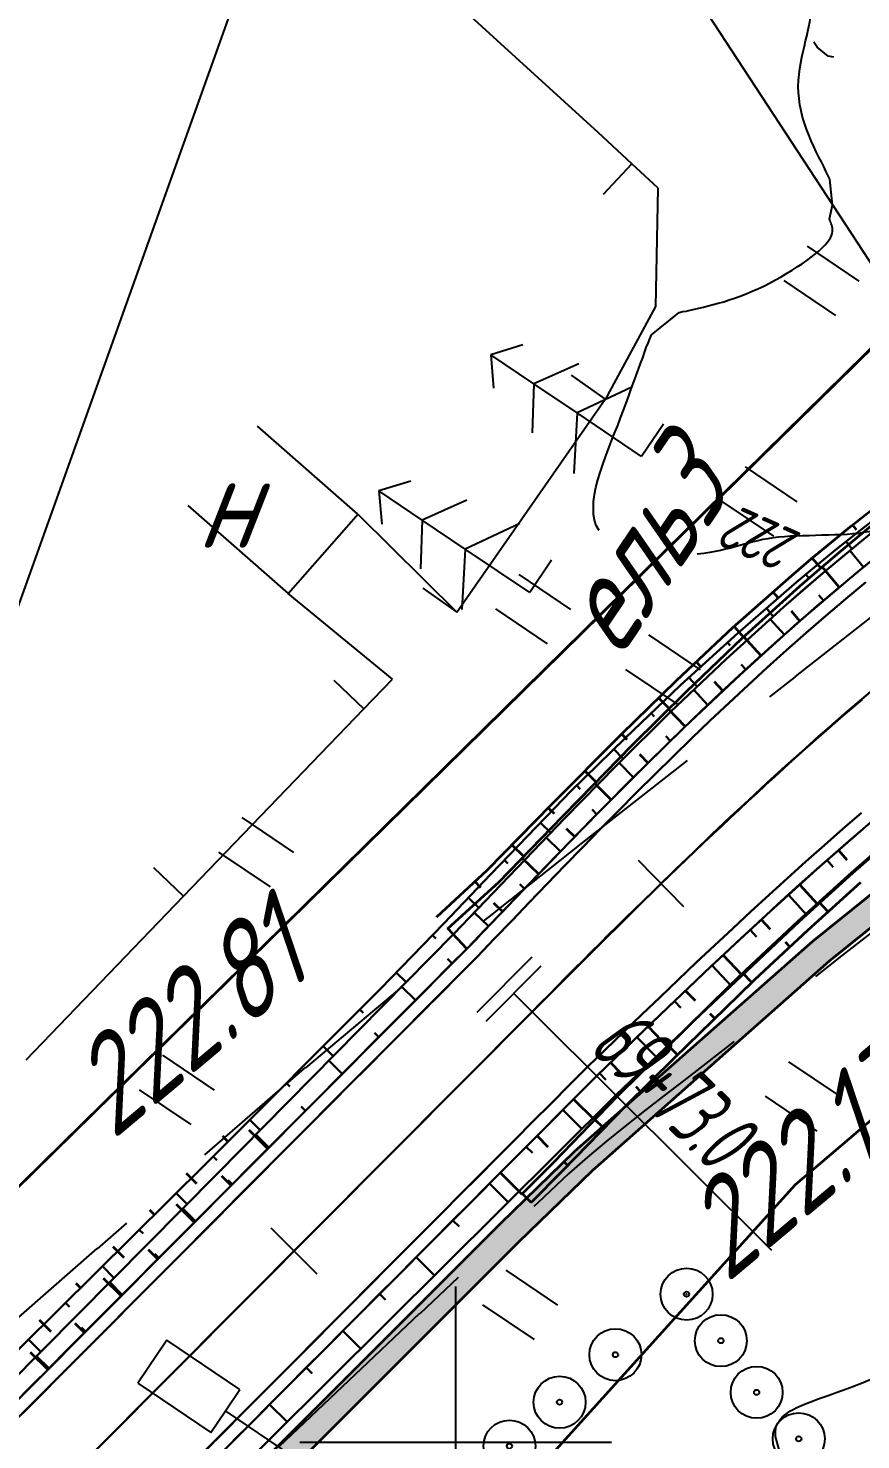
# Model space of a CAD drawing. Header units: millimetres. Extents: x -698 to 8131, y -704 to 4503.
# Drawn here: x 5089.5 to 5121.5, y 3660.9 to 3715.3 of the extents above; entities that cross this region are included whole.
import ezdxf
from ezdxf import colors
from ezdxf.entities.mleader import LeaderData, LeaderLine
from ezdxf.math import Vec2, Vec3

# ---------------------------------------------------------------- set-up
doc = ezdxf.new("R2010")
doc.units = ezdxf.units.MM
doc.linetypes.add('CONTI', pattern=[0])
for name, color, linetype, lineweight in [('10', 1, 'Continuous', 35), ('КОПИЯ_ОСЬ_13_ОТКОСЫ', 7, 'Continuous', 30), ('КОПИЯ_ОСЬ_ГРАНИЦЫ_ПОЛОС', 7, 'Continuous', 30), ('ОСЬ_ВЕРХ_ПОКРЫТИЯ_ГРАНИЦЫ_ПОЛОС', 7, 'Continuous', 30), ('ОСЬ_ВЕРХ_ПОКРЫТИЯ_ОСЬ', 1, 'Continuous', 30), ('Ось_примыкания', 1, 'Continuous', 35), ('Тротуар', 40, 'Continuous', 35)]:
    doc.layers.add(name, color=color, linetype=linetype, lineweight=lineweight)
for name, color, linetype in [('GOR_BDEFAULT', 212, 'CONTI'), ('NAD_MDEFAULT', 7, 'CONTI'), ('PI_OTDEFAULT', 172, 'CONTI'), ('PI_TTDEFAULT', 5, 'CONTI'), ('SETKR', 2, 'CONTI'), ('SIT_LDEFAULT', 7, 'CONTI'), ('USLZNDEFAULT', 7, 'CONTI'), ('Выноски', 250, 'Continuous'), ('ОСЬ_ВЕРХ_ПОКРЫТИЯ_КИЛОМЕТЫ', 1, 'Continuous'), ('ОСЬ_ВЕРХ_ПОКРЫТИЯ_ОТКОСЫ', 7, 'Continuous'), ('ОСЬ_ВЕРХ_ПОКРЫТИЯ_ПИКЕТЫ', 1, 'Continuous'), ('ОСЬ_ВЕРХ_ПОКРЫТИЯ_РАЗБИВКА_КРИВ', 1, 'Continuous'), ('разметка', 7, 'Continuous')]:
    doc.layers.add(name, color=color, linetype=linetype)
doc.styles.add('eskd', font='isocpeui.ttf', dxfattribs={"width": 1.2})
doc.styles.add('SHRFT', font='isocpeui.ttf', dxfattribs={"width": 3.5})
doc.styles.get("Standard").update_dxf_attribs({"font": 'isocpeui.ttf'})
doc.styles.add('ГОСТ', font='isocpeui.ttf', dxfattribs={"height": 4})

# ---------------------------------------------------------------- blocks, each defined once
blk = doc.blocks.new('BL_333')
at = {"color": 0}
for p, q in [((0, -6), (0, 6)), ((-6, 0), (6, 0))]:
    blk.add_line(p, q, dxfattribs=at)
blk = doc.blocks.new('BL_12')
at = {"color": 0}
for p, q in [((1, 7), (-1, 7)), ((-1, 7), (-1, 3.6)), ((1, 3.6), (1, 7)), ((-1, 3.6), (0, 3.6)), ((0, 0), (0, 3.6)), ((0, 3.6), (1, 3.6)), ((0.8, 0), (0, 0))]:
    blk.add_line(p, q, dxfattribs=at)
blk = doc.blocks.new('BL_26')
at = {"color": 0}
for radius in [1, 0.1]:
    blk.add_circle((0, 0), radius, dxfattribs=at)
blk = doc.blocks.new('BL_2011')
at = {"color": 0}
for p, q in [((0, 0), (0, 2.4)), ((1.6, 0), (1.6, 2.4))]:
    blk.add_line(p, q, dxfattribs=at)
blk = doc.blocks.new('BL_105')
at = {"color": 0}
for p, q in [((0, 7), (-1, 6.2)), ((0, 5), (0, 7)), ((1, 6.2), (0, 7)), ((0, 5), (-1.6, 4)), ((0, 3), (0, 5)), ((1.6, 4), (0, 5)), ((0, 3), (-2, 1.8)), ((0, 0), (0, 3)), ((2, 1.8), (0, 3)), ((1.5, 0), (0, 0))]:
    blk.add_line(p, q, dxfattribs=at)
blk = doc.blocks.new('*U49')
at = {"layer": 'КОПИЯ_ОСЬ_13_ОТКОСЫ'}
for points in [[(712.462, 1048.572), (726.675, 1062.643), (733.387, 1069.367), (735.823, 1071.881), (737.641, 1073.788), (740.1, 1076.34), (740.723, 1076.977), (742.81, 1079.028), (744.947, 1081.061), (747.144, 1083.065), (749.41, 1085.029), (750.184, 1085.673), (750.965, 1086.309), (751.752, 1086.938), (752.353, 1087.406)], [(698.926, 1033.827), (727.087, 1062.233), (736.219, 1071.486), (738.035, 1073.394), (740.487, 1075.946), (742.473, 1077.967), (744.559, 1080.03), (746.701, 1082.068), (748.908, 1084.069), (749.663, 1084.726), (750.423, 1085.377), (751.19, 1086.021), (751.776, 1086.5), (752.365, 1086.975)], [(751.314, 1086.59), (751.539, 1086.308)], [(749.764, 1085.325), (749.852, 1085.22)], [(748.248, 1084.022), (748.515, 1083.713)], [(746.745, 1082.702), (746.851, 1082.586)], [(745.268, 1081.354), (745.585, 1081.006)], [(743.813, 1079.982), (743.932, 1079.856)], [(742.371, 1078.596), (742.734, 1078.226)], [(740.944, 1077.194), (741.073, 1077.063)], [(739.546, 1075.764), (739.944, 1075.381)], [(738.158, 1074.324), (738.292, 1074.195)], [(736.775, 1072.88), (737.179, 1072.494)], [(735.391, 1071.436), (735.519, 1071.311)], [(733.999, 1069.999), (734.384, 1069.626)], [(732.596, 1068.574), (732.724, 1068.446)], [(731.183, 1067.159), (731.569, 1066.774)], [(729.77, 1065.743), (729.904, 1065.61)], [(728.357, 1064.328), (728.759, 1063.927)], [(726.944, 1062.912), (727.085, 1062.772)], [(725.525, 1061.504), (725.944, 1061.08)], [(724.103, 1060.097), (724.252, 1059.947)], [(722.682, 1058.69), (723.128, 1058.239)], [(721.261, 1057.282), (721.418, 1057.124)], [(719.839, 1055.875), (720.311, 1055.399)]]:
    blk.add_lwpolyline(points, dxfattribs=at)

msp = doc.modelspace()

# ---------------------------------------------------------------- hatches: boundary and pattern name
at = {"layer": 'Тротуар', "lineweight": 30, "ltscale": 7}
msp.add_hatch(color=256, dxfattribs=at).paths.add_polyline_path([(5466.603, 3369.435), (5464.199, 3371.972), (5457.004, 3375.472), (5449.971, 3379.116), (5446.483, 3381.111), (5443.161, 3383.224), (5436.715, 3388.142), (5431.069, 3393.814), (5426.047, 3400.024), (5421.509, 3406.475), (5419.224, 3409.907), (5412.944, 3420.132), (5406.733, 3430.399), (5401.563, 3438.959), (5392.412, 3454.459), (5384.128, 3468.142), (5376.812, 3480.084), (5372.692, 3483.698), (5367.045, 3489.864), (5364.428, 3494.124), (5362.55, 3498.787), (5362.162, 3499.75), (5361.296, 3501.956), (5360.243, 3505.535), (5359.9, 3506.511), (5359.557, 3507.488), (5353.516, 3517.408), (5346.095, 3529.283), (5337.358, 3542.681), (5330.6, 3552.598), (5323.514, 3562.282), (5314.689, 3573.385), (5305.757, 3583.754), (5294.788, 3595.515), (5284.15, 3605.971), (5274.517, 3614.798), (5262.518, 3625.475), (5250.256, 3635.753), (5228.636, 3653.545), (5213.48, 3666.213), (5198.554, 3679.53), (5195.155, 3682.072), (5188.614, 3686.677), (5181.729, 3690.741), (5174.553, 3693.981), (5166.765, 3696.048), (5158.672, 3697.097), (5150.771, 3696.701), (5142.932, 3694.886), (5135.763, 3691.799), (5128.894, 3687.534), (5119.677, 3680.123), (5110.519, 3672.03), (5107.649, 3669.246), (5096.334, 3657.934), (5094.629, 3656.228), (5093.906, 3655.537), (5087.832, 3649.465), (5076.605, 3638.065), (5063.964, 3625.252), (5056.914, 3618.158), (5049.806, 3611.124), (5042.672, 3604.117), (5034.104, 3595.716), (5025.464, 3587.246), (5012.287, 3575.126), (5004.83, 3568.464), (5000.376, 3564.545), (4992.568, 3558.187), (4986.365, 3553.136), (4976.969, 3545.672), (4967.373, 3538.466), (4960.946, 3533.701), (4956.142, 3530.257), (4951.275, 3526.828), (4944.558, 3522.239), (4941.878, 3520.46), (4934.85, 3515.752), (4934.02, 3515.196), (4921.2, 3506.598), (4903.6, 3496.548), (4897.663, 3493.449), (4891.601, 3490.598), (4873.244, 3481.853), (4861.137, 3475.777), (4851.022, 3470.054), (4850.316, 3469.617), (4844.045, 3464.752), (4838.09, 3459.351), (4832.466, 3453.61), (4827.236, 3447.37), (4822.539, 3440.513), (4818.897, 3433.927), (4815.516, 3426.46), (4812.441, 3418.669), (4810.035, 3411.157), (4807.175, 3399.956), (4804.768, 3388.201), (4802.678, 3365.271), (4803.818, 3364.88), (4805.75, 3388.011), (4808.15, 3399.731), (4811.12, 3411.298), (4813.568, 3418.846), (4816.506, 3426.225), (4819.778, 3433.453), (4823.587, 3440.306), (4828.121, 3446.878), (4833.208, 3452.938), (4838.771, 3458.618), (4844.644, 3463.95), (4850.888, 3468.795), (4851.611, 3469.243), (4861.609, 3474.895), (4873.593, 3481.023), (4892.028, 3489.675), (4898.14, 3492.525), (4904.066, 3495.663), (4921.662, 3505.714), (4942.435, 3519.629), (4945.115, 3521.408), (4951.736, 3525.929), (4956.645, 3529.404), (4961.502, 3532.939), (4967.97, 3537.663), (4977.55, 3544.92), (4986.99, 3552.356), (4993.2, 3557.412), (5001.022, 3563.781), (5005.493, 3567.716), (5012.958, 3574.386), (5026.153, 3586.52), (5034.804, 3595.002), (5043.373, 3603.403), (5050.509, 3610.412), (5057.621, 3617.45), (5064.674, 3624.548), (5077.317, 3637.363), (5088.541, 3648.76), (5097.04, 3657.226), (5108.35, 3668.534), (5111.199, 3671.296), (5120.322, 3679.358), (5129.473, 3686.717), (5136.227, 3690.91), (5143.245, 3693.932), (5150.91, 3695.707), (5158.632, 3696.093), (5166.571, 3695.065), (5174.217, 3693.035), (5181.268, 3689.852), (5188.077, 3685.832), (5194.568, 3681.262), (5197.92, 3678.755), (5212.826, 3665.456), (5227.997, 3652.776), (5249.617, 3634.984), (5261.864, 3624.719), (5273.849, 3614.053), (5283.425, 3605.248), (5294.038, 3594.853), (5304.928, 3583.185), (5313.919, 3572.747), (5322.719, 3561.675), (5329.783, 3552.021), (5336.525, 3542.127), (5345.254, 3528.742), (5352.666, 3516.881), (5358.55, 3507.337), (5360.408, 3501.541), (5363.532, 3493.673), (5366.243, 3489.259), (5371.993, 3482.98), (5375.959, 3479.544), (5383.271, 3467.625), (5391.554, 3453.946), (5400.706, 3438.447), (5405.884, 3429.885), (5412.109, 3419.623), (5418.381, 3409.369), (5420.615, 3406.013), (5425.242, 3399.43), (5430.324, 3393.146), (5436.048, 3387.394), (5442.486, 3382.471), (5445.966, 3380.254), (5449.492, 3378.238), (5456.555, 3374.578), (5463.598, 3371.152), (5466.015, 3368.602), (5468.306, 3367.584), (5468.712, 3368.498)])

# ---------------------------------------------------------------- linework, layer by layer
at = {"layer": '10'}
for p, q in [((5130.953, 3711.814), (5048.293, 3630.554)), ((5119.013, 3670.754), (5134.573, 3684.034)), ((5119.013, 3670.754), (5134.573, 3684.034)), ((5108.093, 3658.674), (5119.013, 3670.754)), ((5108.093, 3658.674), (5119.013, 3670.754))]:
    msp.add_line(p, q, dxfattribs=at)
msp.add_lwpolyline([(5288.323, 3621.204), (5196.433, 3695.614), (5169.553, 3711.754), (5130.953, 3711.814), (5048.293, 3630.554), (5037.593, 3620.134), (5021.953, 3603.214), (5015.973, 3598.224), (5015.013, 3599.374), (5008.903, 3593.884), (4991.233, 3578.294), (4976.993, 3565.554), (4946.753, 3541.804), (4930.383, 3533.214), (4921.493, 3527.264), (4897.853, 3511.404), (4863.383, 3496.414), (4836.513, 3479.254), (4820.223, 3465.304), (4808.053, 3449.294), (4801.113, 3435.244), (4794.223, 3410.594), (4789.103, 3384.464), (4785.093, 3347.224)], dxfattribs=at)
at = {"layer": 'GOR_BDEFAULT', "color": 212, "elevation": 222, "flags": 128}
for points in [[(5111.449, 3695.93), (5111.339, 3696.12), (5111.279, 3696.33), (5111.239, 3696.55), (5111.229, 3696.8), (5111.239, 3697.05), (5111.279, 3697.32), (5111.329, 3697.59), (5111.399, 3697.88), (5111.489, 3698.17), (5111.589, 3698.47), (5111.699, 3698.77), (5111.809, 3699.07), (5111.929, 3699.38), (5112.049, 3699.68), (5112.169, 3699.98), (5112.279, 3700.27), (5112.389, 3700.56), (5112.499, 3700.84), (5112.599, 3701.12), (5112.689, 3701.39), (5112.789, 3701.65), (5112.879, 3701.9), (5112.969, 3702.14), (5113.049, 3702.36), (5113.129, 3702.58), (5113.199, 3702.78), (5113.269, 3702.98), (5113.339, 3703.15), (5113.409, 3703.31), (5113.469, 3703.46), (5114.539, 3704.33), (5114.669, 3704.36), (5114.809, 3704.38), (5114.959, 3704.42), (5115.119, 3704.45), (5115.289, 3704.49), (5115.469, 3704.53), (5115.649, 3704.58), (5115.839, 3704.63), (5116.039, 3704.68), (5116.249, 3704.74), (5116.459, 3704.81), (5116.669, 3704.88), (5116.889, 3704.96), (5117.109, 3705.04), (5117.339, 3705.14), (5117.559, 3705.24), (5117.789, 3705.34), (5118.009, 3705.46), (5118.239, 3705.58), (5118.459, 3705.7), (5118.669, 3705.82), (5118.879, 3705.95), (5119.079, 3706.08), (5119.269, 3706.2), (5119.449, 3706.33), (5119.619, 3706.46), (5119.779, 3706.58), (5119.919, 3706.7), (5120.039, 3706.81), (5120.149, 3706.92), (5120.229, 3707.02), (5120.299, 3707.11), (5120.359, 3707.2), (5120.399, 3707.29), (5120.419, 3707.36), (5120.439, 3707.44), (5120.439, 3707.51), (5120.439, 3707.57), (5120.429, 3707.63), (5120.409, 3707.69), (5120.389, 3707.74), (5120.369, 3707.79), (5120.349, 3707.84), (5120.329, 3707.89), (5120.319, 3707.93), (5120.439, 3708.46), (5120.329, 3709.46), (5120.259, 3709.61), (5120.179, 3709.77), (5120.099, 3709.94), (5120.009, 3710.12), (5119.909, 3710.31), (5119.809, 3710.51), (5119.719, 3710.72), (5119.619, 3710.94), (5119.529, 3711.16), (5119.439, 3711.38), (5119.359, 3711.62), (5119.289, 3711.85), (5119.229, 3712.09), (5119.179, 3712.32), (5119.149, 3712.56), (5119.129, 3712.8), (5119.119, 3713.03), (5119.129, 3713.26), (5119.149, 3713.49), (5119.179, 3713.72), (5119.219, 3713.94), (5119.259, 3714.16), (5119.309, 3714.37), (5119.359, 3714.58), (5119.399, 3714.78), (5119.449, 3714.97), (5119.489, 3715.16), (5119.529, 3715.34), (5119.559, 3715.51), (5119.589, 3715.67), (5119.599, 3715.82), (5119.599, 3715.96), (5119.599, 3716.09), (5119.589, 3716.22), (5119.569, 3716.33), (5119.539, 3716.44), (5119.519, 3716.54), (5119.479, 3716.63), (5119.449, 3716.71), (5119.409, 3716.79), (5119.369, 3716.86), (5119.329, 3716.92), (5119.299, 3716.98), (5119.259, 3717.03), (5119.229, 3717.07)], [(5127.739, 3699.43), (5127.319, 3699.16), (5127.249, 3699.12), (5127.169, 3699.07), (5127.099, 3699.02), (5127.009, 3698.97), (5126.919, 3698.91), (5126.829, 3698.86), (5126.739, 3698.8), (5126.649, 3698.74), (5126.549, 3698.68), (5126.449, 3698.61), (5126.359, 3698.55), (5126.259, 3698.49), (5126.169, 3698.43), (5126.079, 3698.38), (5125.999, 3698.32), (5124.959, 3697.64), (5124.889, 3697.59), (5124.809, 3697.54), (5124.739, 3697.48), (5124.659, 3697.43), (5124.579, 3697.37), (5124.499, 3697.31), (5124.419, 3697.25), (5124.329, 3697.19), (5124.239, 3697.13), (5124.149, 3697.07), (5124.059, 3697), (5123.969, 3696.94), (5123.879, 3696.87), (5123.779, 3696.8), (5123.679, 3696.73), (5123.589, 3696.66), (5123.479, 3696.59), (5123.379, 3696.52), (5123.269, 3696.45), (5123.159, 3696.38), (5123.039, 3696.31), (5122.919, 3696.25), (5122.789, 3696.18), (5122.649, 3696.12), (5122.509, 3696.07), (5122.359, 3696.01), (5122.189, 3695.96), (5122.019, 3695.92), (5121.839, 3695.88), (5121.639, 3695.85), (5121.439, 3695.82), (5121.219, 3695.8), (5120.999, 3695.78), (5120.759, 3695.77), (5120.519, 3695.76), (5120.279, 3695.75), (5120.029, 3695.75), (5119.789, 3695.74), (5119.539, 3695.73), (5119.289, 3695.73), (5119.049, 3695.72), (5118.819, 3695.71), (5118.589, 3695.69), (5118.359, 3695.67), (5118.149, 3695.65), (5117.949, 3695.61), (5117.759, 3695.58), (5117.569, 3695.54), (5117.389, 3695.49), (5117.219, 3695.45), (5117.039, 3695.4), (5116.869, 3695.35), (5116.689, 3695.3), (5116.509, 3695.25), (5116.319, 3695.21), (5116.129, 3695.16), (5115.919, 3695.12), (5115.709, 3695.08), (5115.479, 3695.05), (5115.229, 3695.02)], [(5113.959, 3644.02), (5114.069, 3644.19), (5114.199, 3644.37), (5114.349, 3644.58), (5114.499, 3644.81), (5114.659, 3645.06), (5114.839, 3645.32), (5115.019, 3645.6), (5115.209, 3645.9), (5115.409, 3646.21), (5115.609, 3646.54), (5115.809, 3646.88), (5116.019, 3647.24), (5116.239, 3647.61), (5116.449, 3647.99), (5116.659, 3648.39), (5116.879, 3648.8), (5117.089, 3649.21), (5117.299, 3649.64), (5117.499, 3650.07), (5117.699, 3650.51), (5117.889, 3650.95), (5118.079, 3651.4), (5118.249, 3651.85), (5118.409, 3652.3), (5118.559, 3652.74), (5118.699, 3653.19), (5118.819, 3653.63), (5118.919, 3654.06), (5119.009, 3654.49), (5119.079, 3654.91), (5119.129, 3655.33), (5119.159, 3655.73), (5119.169, 3656.12), (5119.169, 3656.5), (5119.149, 3656.86), (5119.119, 3657.22), (5119.089, 3657.56), (5119.039, 3657.88), (5118.989, 3658.19), (5118.929, 3658.48), (5118.869, 3658.76), (5118.809, 3659.01), (5118.749, 3659.25), (5118.689, 3659.47), (5118.629, 3659.67), (5118.249, 3661.05), (5118.239, 3661.11), (5118.239, 3661.17), (5118.239, 3661.23), (5118.249, 3661.3), (5118.259, 3661.36), (5118.269, 3661.43), (5118.299, 3661.5), (5118.329, 3661.57), (5118.379, 3661.64), (5118.439, 3661.72), (5118.499, 3661.79), (5118.589, 3661.87), (5118.679, 3661.94), (5118.799, 3662.02), (5118.929, 3662.09), (5119.069, 3662.17), (5119.239, 3662.24), (5119.419, 3662.32), (5119.609, 3662.39), (5119.819, 3662.47), (5120.039, 3662.55), (5120.269, 3662.63), (5120.509, 3662.72), (5120.759, 3662.81), (5121.019, 3662.9), (5121.279, 3663), (5121.549, 3663.11), (5121.819, 3663.22), (5122.099, 3663.34), (5122.369, 3663.46), (5122.649, 3663.6), (5122.919, 3663.74), (5123.189, 3663.89), (5123.459, 3664.04), (5123.719, 3664.2), (5123.969, 3664.37), (5124.209, 3664.53), (5124.439, 3664.71), (5124.659, 3664.88), (5124.859, 3665.06), (5125.039, 3665.25), (5125.209, 3665.43), (5125.359, 3665.61), (5125.479, 3665.8), (5125.579, 3665.99), (5125.659, 3666.17), (5125.709, 3666.36), (5125.739, 3666.55), (5125.739, 3666.74), (5125.719, 3666.94), (5125.669, 3667.15), (5125.609, 3667.37), (5125.519, 3667.6), (5125.399, 3667.85), (5125.269, 3668.11), (5125.109, 3668.38), (5124.929, 3668.68), (5124.729, 3668.99), (5124.509, 3669.33), (5124.269, 3669.7)]]:
    msp.add_lwpolyline(points, dxfattribs=at)
at = {"layer": 'PI_TTDEFAULT', "color": 5}
msp.add_point((5114.819, 3666.53, 222.125), dxfattribs=at)
at = {"layer": 'SIT_LDEFAULT', "color": 7}
for p, q in [((5111.409, 3711.25), (5105.329, 3716.8)), ((5119.849, 3714.54), (5119.719, 3714.73)), ((5120.269, 3714.19), (5119.849, 3714.54)), ((5120.489, 3714.16), (5120.269, 3714.19)), ((5112.709, 3710.05), (5111.409, 3711.25)), ((5111.619, 3708.88), (5112.709, 3710.05)), ((5113.719, 3709.11), (5112.709, 3710.05)), ((5113.639, 3704.55), (5113.719, 3709.11)), ((5111.779, 3701.12), (5113.639, 3704.55)), ((5110.379, 3701.91), (5111.689, 3700.99)), ((5105.969, 3692.79), (5111.689, 3700.99)), ((5111.689, 3700.99), (5111.779, 3701.12)), ((5102.159, 3696.56), (5098.299, 3699.95)), ((5095.619, 3696.9), (5099.479, 3693.51)), ((5102.099, 3696.49), (5102.159, 3696.56)), ((5102.159, 3696.56), (5105.969, 3692.79)), ((5099.479, 3693.51), (5102.099, 3696.49)), ((5103.499, 3690.21), (5099.479, 3693.51)), ((5104.659, 3693.71), (5105.969, 3692.79)), ((5119.009, 3690.31), (5122.389, 3692.95)), ((5101.239, 3690.17), (5102.389, 3689.06)), ((5102.389, 3689.06), (5103.499, 3690.21)), ((5118.029, 3689.53), (5119.019, 3690.3)), ((5095.449, 3681.85), (5102.389, 3689.06)), ((5111.139, 3684.16), (5114.859, 3687.08)), ((5107.219, 3681.06), (5111.139, 3684.16)), ((5094.299, 3682.96), (5095.449, 3681.85)), ((5089.389, 3675.55), (5095.449, 3681.85)), ((5123.449, 3681.62), (5120.789, 3679.56)), ((5106.999, 3680.89), (5107.219, 3681.06)), ((5120.789, 3679.56), (5119.779, 3678.76)), ((5100.159, 3675.25), (5103.699, 3678.22)), ((5103.699, 3678.22), (5103.889, 3678.38)), ((5116.609, 3676.23), (5115.449, 3675.32)), ((5116.649, 3676.26), (5116.609, 3676.23)), ((5096.269, 3671.9), (5100.149, 3675.26)), ((5115.449, 3675.32), (5114.699, 3674.75)), ((5114.699, 3674.75), (5113.949, 3674.17)), ((5113.949, 3674.17), (5113.199, 3673.59)), ((5113.199, 3673.59), (5112.449, 3673)), ((5112.449, 3673), (5111.719, 3672.41)), ((5111.719, 3672.41), (5110.999, 3671.8)), ((5110.999, 3671.8), (5110.289, 3671.17)), ((5110.289, 3671.17), (5109.089, 3670.05)), ((5109.089, 3670.05), (5108.939, 3669.91)), ((5092.139, 3668.28), (5093.269, 3669.27)), ((5088.259, 3664.91), (5092.129, 3668.29)), ((5106.029, 3667.17), (5104.549, 3665.77)), ((5104.539, 3665.78), (5101.799, 3663.19)), ((5101.799, 3663.19), (5099.129, 3660.66))]:
    msp.add_line(p, q, dxfattribs=at)
at = {"layer": 'КОПИЯ_ОСЬ_13_ОТКОСЫ'}
for points in [[(5068.57, 3642.741), (5096.731, 3671.147), (5105.863, 3680.4), (5107.679, 3682.309), (5110.131, 3684.86), (5112.117, 3686.882), (5114.203, 3688.945), (5116.345, 3690.982), (5118.552, 3692.983), (5119.307, 3693.641), (5120.068, 3694.291), (5120.834, 3694.935), (5121.42, 3695.415), (5122.009, 3695.889)], [(5121.629, 3694.515), (5121.105, 3695.158)], [(5058.414, 3631.685), (5106.397, 3679.869), (5108.218, 3681.769), (5110.675, 3684.307), (5112.661, 3686.314), (5114.745, 3688.361), (5116.881, 3690.379), (5119.079, 3692.358), (5119.83, 3693.007), (5120.586, 3693.65), (5121.348, 3694.285), (5121.929, 3694.758)], [(5120.093, 3693.233), (5119.917, 3693.439)], [(5118.589, 3691.916), (5118.043, 3692.521)], [(5117.102, 3690.578), (5116.923, 3690.776)], [(5115.643, 3689.209), (5115.093, 3689.792)], [(5114.2, 3687.825), (5114.016, 3688.012)], [(5112.773, 3686.424), (5112.222, 3686.985)], [(5111.364, 3685.004), (5111.182, 3685.185)], [(5063.374, 3626.746), (5111.357, 3674.929), (5113.243, 3676.746), (5115.754, 3679.14), (5117.755, 3681.007), (5119.826, 3682.884), (5121.919, 3684.708)], [(5074.504, 3636.831), (5112.1, 3674.19), (5113.992, 3675.997), (5116.506, 3678.374), (5117.135, 3678.961), (5119.171, 3680.872), (5121.219, 3682.735), (5123.29, 3684.539)], [(5109.966, 3683.574), (5109.411, 3684.111)], [(5120.23, 3683.236), (5120.46, 3682.972)], [(5108.575, 3682.137), (5108.393, 3682.313)], [(5118.741, 3681.901), (5119.446, 3681.123)], [(5107.189, 3680.695), (5106.642, 3681.219)], [(5117.266, 3680.551), (5117.51, 3680.289)], [(5105.794, 3679.263), (5105.619, 3679.437)], [(5115.803, 3679.186), (5116.536, 3678.402)], [(5104.382, 3677.845), (5103.858, 3678.368)], [(5114.356, 3677.807), (5114.598, 3677.552)], [(5102.971, 3676.428), (5102.8, 3676.598)], [(5112.91, 3676.425), (5113.643, 3675.664)], [(5101.56, 3675.011), (5101.048, 3675.521)], [(5111.469, 3675.037), (5111.71, 3674.788)], [(5100.149, 3673.594), (5099.982, 3673.76)], [(5110.056, 3673.622), (5110.792, 3672.89)], [(5098.737, 3672.177), (5098.238, 3672.674)], [(5108.645, 3672.205), (5108.885, 3671.966)], [(5097.326, 3670.76), (5097.163, 3670.922)], [(5107.233, 3670.788), (5107.954, 3670.07)], [(5095.915, 3669.342), (5095.425, 3669.83)], [(5105.822, 3669.371), (5106.057, 3669.137)], [(5094.504, 3667.925), (5094.342, 3668.086)], [(5104.411, 3667.954), (5105.117, 3667.251)], [(5093.092, 3666.508), (5092.609, 3666.989)], [(5102.999, 3666.537), (5103.23, 3666.307)], [(5091.681, 3665.091), (5091.522, 3665.249)], [(5101.588, 3665.119), (5102.279, 3664.431)], [(5090.27, 3663.674), (5089.793, 3664.149)], [(5100.177, 3663.702), (5100.402, 3663.478)], [(5098.766, 3662.285), (5099.442, 3661.612)]]:
    msp.add_lwpolyline(points, dxfattribs=at)
at = {"layer": 'КОПИЯ_ОСЬ_ГРАНИЦЫ_ПОЛОС'}
for points in [[(5088.91, 3662.308), (5089.609, 3663.011), (5090.309, 3663.713), (5091.008, 3664.415), (5091.708, 3665.118), (5092.407, 3665.82), (5093.107, 3666.523), (5093.806, 3667.225), (5094.506, 3667.927), (5095.205, 3668.63), (5095.905, 3669.332), (5096.604, 3670.035), (5097.304, 3670.737), (5098.003, 3671.44), (5098.703, 3672.142), (5099.402, 3672.844), (5100.102, 3673.547), (5100.801, 3674.249), (5101.501, 3674.952), (5102.2, 3675.654), (5102.9, 3676.356), (5103.599, 3677.059), (5104.299, 3677.761), (5104.998, 3678.464), (5105.697, 3679.166), (5106.393, 3679.865), (5107.063, 3680.565), (5107.738, 3681.269), (5108.415, 3681.974), (5109.094, 3682.679), (5109.776, 3683.384), (5110.462, 3684.089), (5111.151, 3684.792), (5111.845, 3685.495), (5112.543, 3686.196), (5113.245, 3686.895), (5113.954, 3687.592), (5114.667, 3688.286), (5115.387, 3688.977), (5116.114, 3689.664), (5116.847, 3690.347), (5117.587, 3691.026), (5118.335, 3691.699), (5119.09, 3692.368), (5119.854, 3693.03), (5120.627, 3693.686), (5121.408, 3694.335), (5122.198, 3694.976)], [(5089.264, 3661.955), (5089.963, 3662.658), (5090.663, 3663.36), (5091.362, 3664.063), (5092.062, 3664.765), (5092.761, 3665.467), (5093.461, 3666.17), (5094.16, 3666.872), (5094.86, 3667.575), (5095.559, 3668.277), (5096.259, 3668.979), (5096.958, 3669.682), (5097.658, 3670.384), (5098.357, 3671.087), (5099.057, 3671.789), (5099.756, 3672.492), (5100.456, 3673.194), (5101.155, 3673.896), (5101.855, 3674.599), (5102.554, 3675.301), (5103.254, 3676.004), (5103.953, 3676.706), (5104.653, 3677.408), (5105.352, 3678.111), (5106.052, 3678.813), (5106.751, 3679.516), (5107.424, 3680.219), (5108.099, 3680.923), (5108.775, 3681.627), (5109.454, 3682.332), (5110.135, 3683.036), (5110.82, 3683.739), (5111.508, 3684.442), (5112.2, 3685.143), (5112.896, 3685.843), (5113.597, 3686.54), (5114.303, 3687.235), (5115.015, 3687.926), (5115.732, 3688.615), (5116.456, 3689.3), (5117.186, 3689.98), (5117.923, 3690.656), (5118.668, 3691.326), (5119.42, 3691.992), (5120.18, 3692.651), (5120.948, 3693.303), (5121.725, 3693.948)], [(5089.398, 3662.8), (5090.103, 3663.508), (5090.808, 3664.216), (5091.513, 3664.924), (5092.218, 3665.632), (5092.923, 3666.34), (5093.628, 3667.048), (5094.333, 3667.756), (5095.038, 3668.464), (5095.743, 3669.172), (5096.449, 3669.88), (5097.154, 3670.588), (5097.859, 3671.296), (5098.564, 3672.004), (5099.269, 3672.712), (5099.974, 3673.42), (5100.679, 3674.128), (5101.384, 3674.836), (5102.089, 3675.544), (5102.794, 3676.252), (5103.499, 3676.96), (5104.205, 3677.668), (5104.91, 3678.376), (5105.615, 3679.084), (5106.32, 3679.792), (5106.764, 3680.238)], [(5089.047, 3661.739), (5089.752, 3662.447), (5090.457, 3663.155), (5091.162, 3663.863), (5091.867, 3664.571), (5092.572, 3665.279), (5093.277, 3665.987), (5093.982, 3666.695), (5094.687, 3667.403), (5095.393, 3668.111), (5096.098, 3668.819), (5096.803, 3669.527), (5097.508, 3670.235), (5098.213, 3670.943), (5098.918, 3671.651), (5099.623, 3672.359), (5100.328, 3673.067), (5101.033, 3673.775), (5101.738, 3674.483), (5102.444, 3675.191), (5103.149, 3675.899), (5103.854, 3676.607), (5104.559, 3677.315), (5105.264, 3678.023), (5105.969, 3678.731), (5106.674, 3679.439), (5106.854, 3679.62)], [(5096.251, 3660.47), (5096.955, 3661.177), (5097.659, 3661.884), (5098.363, 3662.591), (5099.067, 3663.298), (5099.771, 3664.005), (5100.475, 3664.712), (5101.179, 3665.419), (5101.883, 3666.126), (5102.587, 3666.833), (5103.291, 3667.539), (5103.995, 3668.246), (5104.699, 3668.953), (5105.403, 3669.66), (5106.107, 3670.367), (5106.811, 3671.074), (5107.286, 3671.551)]]:
    msp.add_lwpolyline(points, dxfattribs=at)
at = {"layer": 'ОСЬ_ВЕРХ_ПОКРЫТИЯ_ГРАНИЦЫ_ПОЛОС', "linetype": 'Continuous'}
for points in [[(5121.56, 3685.06), (5120.842, 3684.443), (5120.128, 3683.819), (5119.416, 3683.189), (5118.707, 3682.552), (5118.001, 3681.911), (5117.296, 3681.264), (5116.594, 3680.613), (5115.893, 3679.958), (5115.193, 3679.298), (5114.495, 3678.635), (5113.797, 3677.969), (5113.099, 3677.3), (5112.401, 3676.629), (5111.702, 3675.956), (5111.003, 3675.282), (5110.303, 3674.579), (5109.604, 3673.877), (5108.904, 3673.175), (5108.205, 3672.472), (5107.505, 3671.77), (5106.806, 3671.067), (5106.106, 3670.365), (5105.407, 3669.663), (5104.707, 3668.96), (5104.008, 3668.258), (5103.308, 3667.555), (5102.609, 3666.853), (5101.909, 3666.15), (5101.21, 3665.448), (5100.51, 3664.746), (5099.811, 3664.043), (5099.111, 3663.341), (5098.412, 3662.638), (5097.712, 3661.936), (5097.013, 3661.234), (5096.313, 3660.531)], [(5097.367, 3660.881), (5098.067, 3661.583), (5098.766, 3662.286), (5099.466, 3662.988), (5100.165, 3663.69), (5100.865, 3664.393), (5101.564, 3665.095), (5102.264, 3665.798), (5102.963, 3666.5), (5103.663, 3667.202), (5104.362, 3667.905), (5105.062, 3668.607), (5105.761, 3669.31), (5106.461, 3670.012), (5107.16, 3670.715), (5107.86, 3671.417), (5108.559, 3672.119), (5109.259, 3672.822), (5109.958, 3673.524), (5110.658, 3674.227), (5111.353, 3674.925), (5112.049, 3675.597), (5112.747, 3676.269), (5113.445, 3676.94), (5114.142, 3677.608), (5114.839, 3678.273), (5115.537, 3678.935), (5116.235, 3679.593), (5116.935, 3680.247), (5117.635, 3680.897), (5118.338, 3681.542), (5119.042, 3682.181), (5119.749, 3682.815), (5120.458, 3683.443), (5121.17, 3684.065), (5121.884, 3684.679)]]:
    msp.add_lwpolyline(points, dxfattribs=at)
at = {"layer": 'ОСЬ_ВЕРХ_ПОКРЫТИЯ_КИЛОМЕТЫ'}
msp.add_line((5129.171, 3695.128), (5111.931, 3721.492), dxfattribs=at)
at = {"layer": 'ОСЬ_ВЕРХ_ПОКРЫТИЯ_ОСЬ'}
msp.add_lwpolyline([(5060.633, 3628.953), (5108.875, 3677.396), (5108.875, 3677.396), (5110.247, 3678.774), (5111.623, 3680.148), (5112.313, 3680.833), (5113.004, 3681.516), (5113.698, 3682.197), (5114.394, 3682.876), (5115.094, 3683.551), (5115.796, 3684.223), (5116.503, 3684.891), (5117.213, 3685.555), (5117.927, 3686.214), (5118.647, 3686.869), (5119.371, 3687.518), (5120.1, 3688.161), (5120.835, 3688.797), (5121.575, 3689.427)], dxfattribs=at)
at = {"layer": 'ОСЬ_ВЕРХ_ПОКРЫТИЯ_ОТКОСЫ'}
for points in [[(5106.352, 3679.824), (5106.397, 3679.869), (5108.218, 3681.769), (5110.675, 3684.307), (5112.661, 3686.314), (5114.745, 3688.361), (5116.881, 3690.379), (5119.079, 3692.358), (5119.83, 3693.007), (5120.586, 3693.65), (5121.348, 3694.285), (5121.929, 3694.758), (5122.514, 3695.227), (5123.103, 3695.69), (5123.695, 3696.149), (5124.298, 3696.604), (5124.904, 3697.053), (5125.515, 3697.496), (5126.129, 3697.934), (5126.726, 3698.348), (5127.326, 3698.755), (5127.931, 3699.157), (5128.099, 3699.266)], [(5107.649, 3671.205), (5111.357, 3674.929), (5113.243, 3676.746), (5115.754, 3679.14), (5117.755, 3681.007), (5119.826, 3682.884), (5121.919, 3684.708)]]:
    msp.add_lwpolyline(points, dxfattribs=at)
at = {"layer": 'ОСЬ_ВЕРХ_ПОКРЫТИЯ_ПИКЕТЫ'}
for p, q in [((5114.713, 3681.441), (5112.966, 3683.23)), ((5100.589, 3667.305), (5098.818, 3669.069))]:
    msp.add_line(p, q, dxfattribs=at)
at = {"layer": 'ОСЬ_ВЕРХ_ПОКРЫТИЯ_РАЗБИВКА_КРИВ'}
for p, q in [((5106.753, 3677.392), (5108.87, 3679.518)), ((5107.108, 3677.039), (5109.225, 3679.165)), ((5108.875, 3677.396), (5108.166, 3678.102)), ((5108.875, 3677.396), (5118.086, 3668.223))]:
    msp.add_line(p, q, dxfattribs=at)
at = {"layer": 'Ось_примыкания', "color": 0}
for p, q in [((5121.203, 3696.145), (5121.355, 3695.954)), ((5119.661, 3694.872), (5119.985, 3694.483)), ((5120.698, 3693.744), (5120.041, 3694.531)), ((5118.15, 3693.562), (5118.323, 3693.366)), ((5119.179, 3692.444), (5118.853, 3692.82)), ((5116.653, 3692.235), (5117.011, 3691.831)), ((5117.691, 3691.107), (5117.028, 3691.843)), ((5115.19, 3690.871), (5115.381, 3690.667)), ((5116.219, 3689.753), (5115.889, 3690.102)), ((5113.742, 3689.492), (5114.145, 3689.078)), ((5114.765, 3688.38), (5114.125, 3689.058)), ((5112.309, 3688.097), (5112.517, 3687.883)), ((5113.338, 3686.979), (5113.015, 3687.308)), ((5110.899, 3686.678), (5111.335, 3686.246)), ((5111.922, 3685.567), (5111.286, 3686.196)), ((5109.491, 3685.258), (5109.715, 3685.039)), ((5110.517, 3684.143), (5110.199, 3684.451)), ((5108.092, 3683.829), (5108.548, 3683.382)), ((5120.674, 3683.623), (5120.996, 3683.253)), ((5109.126, 3682.706), (5108.49, 3683.322)), ((5106.671, 3682.422), (5106.888, 3682.188)), ((5119.177, 3682.296), (5119.849, 3681.555)), ((5107.737, 3681.267), (5107.399, 3681.59)), ((5120.269, 3681.251), (5119.928, 3681.628)), ((5105.204, 3681.063), (5105.204, 3681.063)), ((5117.696, 3680.952), (5118.042, 3680.581)), ((5106.352, 3679.824), (5105.623, 3680.61)), ((5118.796, 3679.898), (5118.623, 3680.083)), ((5116.234, 3679.588), (5116.931, 3678.841)), ((5117.336, 3678.531), (5116.986, 3678.895)), ((5114.781, 3678.213), (5115.144, 3677.832)), ((5115.901, 3677.138), (5115.727, 3677.317)), ((5113.334, 3676.833), (5114.079, 3676.052)), ((5114.469, 3675.742), (5114.124, 3676.096)), ((5111.893, 3675.446), (5112.277, 3675.047)), ((5113.044, 3674.339), (5112.872, 3674.513)), ((5110.471, 3674.039), (5111.277, 3673.237)), ((5111.638, 3672.916), (5111.292, 3673.252)), ((5096.945, 3672.628), (5097.134, 3672.44)), ((5098.685, 3672.135), (5097.983, 3672.84)), ((5109.06, 3672.622), (5109.475, 3672.209)), ((5110.245, 3671.482), (5110.075, 3671.647)), ((5095.551, 3671.194), (5095.952, 3670.796)), ((5097.279, 3670.712), (5096.919, 3671.074)), ((5107.649, 3671.205), (5108.479, 3670.379)), ((5095.868, 3669.295), (5095.182, 3669.978)), ((5108.835, 3670.063), (5108.499, 3670.399)), ((5094.136, 3669.781), (5094.322, 3669.596)), ((5092.721, 3668.367), (5093.145, 3667.946)), ((5094.456, 3667.878), (5094.098, 3668.237)), ((5091.306, 3666.954), (5091.509, 3666.752)), ((5093.045, 3666.461), (5092.37, 3667.133)), ((5089.891, 3665.541), (5090.338, 3665.097)), ((5091.634, 3665.044), (5091.278, 3665.401)), ((5090.223, 3663.627), (5089.558, 3664.289))]:
    msp.add_line(p, q, dxfattribs=at)
for points in [[(5105.204, 3681.063), (5105.204, 3681.063), (5107.136, 3682.852), (5109.615, 3685.386), (5112.308, 3688.096), (5114.425, 3690.157), (5116.603, 3692.191), (5118.853, 3694.186), (5119.623, 3694.841), (5120.4, 3695.488), (5121.183, 3696.129), (5121.782, 3696.605), (5122.384, 3697.077), (5122.991, 3697.544), (5123.601, 3698.006), (5124.223, 3698.464), (5124.85, 3698.916), (5125.48, 3699.362), (5126.115, 3699.803), (5126.715, 3700.213), (5127.247, 3700.569)], [(5105.623, 3680.61), (5105.623, 3680.61), (5107.592, 3682.395), (5110.055, 3684.938), (5110.678, 3685.573), (5112.719, 3687.664), (5114.81, 3689.737), (5116.96, 3691.782), (5119.182, 3693.788), (5119.942, 3694.447), (5120.709, 3695.098), (5121.482, 3695.742), (5122.073, 3696.221), (5122.668, 3696.696), (5123.267, 3697.166), (5123.87, 3697.63), (5124.484, 3698.091), (5125.103, 3698.546), (5125.726, 3698.995), (5126.352, 3699.439), (5126.952, 3699.843), (5127.49, 3700.198)], [(5108.476, 3670.376), (5109.72, 3671.62), (5112.148, 3674.141), (5114.007, 3675.982), (5116.478, 3678.403), (5117.096, 3679.001), (5119.135, 3680.909), (5121.188, 3682.769), (5123.262, 3684.571)], [(5108.835, 3670.063), (5110.055, 3671.286), (5112.494, 3673.797), (5114.356, 3675.632), (5116.83, 3678.044), (5117.449, 3678.639), (5119.484, 3680.541), (5121.532, 3682.393)]]:
    msp.add_lwpolyline(points, dxfattribs=at)
at = {"layer": 'разметка', "lineweight": 30, "ltscale": 7}
msp.add_lwpolyline([(5092.274, 3660.728), (5106.387, 3674.9), (5108.874, 3677.397, -0.015766), (5119.577, 3687.701, -0.045736), (5130.83, 3696.148)], format="xyb", dxfattribs=at)
at = {"layer": 'Тротуар', "linetype": 'Continuous'}
for points in [[(5025.464, 3587.246), (5034.104, 3595.716), (5042.672, 3604.117), (5049.806, 3611.124), (5056.914, 3618.158), (5063.964, 3625.252), (5076.605, 3638.065), (5087.832, 3649.465), (5096.334, 3657.934), (5107.649, 3669.246), (5110.519, 3672.03), (5119.677, 3680.123), (5128.894, 3687.534), (5135.763, 3691.799), (5142.932, 3694.886), (5150.771, 3696.701)], [(5026.153, 3586.52), (5034.804, 3595.002), (5043.373, 3603.403), (5050.509, 3610.412), (5057.621, 3617.45), (5064.674, 3624.548), (5077.317, 3637.363), (5088.541, 3648.76), (5097.04, 3657.226), (5108.35, 3668.534), (5111.199, 3671.296), (5120.322, 3679.358), (5129.473, 3686.717), (5136.227, 3690.91), (5143.245, 3693.932), (5150.91, 3695.707)]]:
    msp.add_lwpolyline(points, dxfattribs=at)

# ---------------------------------------------------------------- block references
at = {"layer": 'SETKR', "color": 82}
msp.add_blockref('BL_333', (5105.929, 3660.83), dxfattribs=at)
at = {"layer": 'USLZNDEFAULT', "color": 7, "rotation": 56}
for name, p in [('BL_2011', (5120.569, 3704.21)), ('BL_105', (5113.089, 3698.78)), ('BL_105', (5108.779, 3693.54)), ('BL_2011', (5118.179, 3695.71)), ('BL_2011', (5109.469, 3691.57)), ('BL_2011', (5114.464, 3689.242)), ('BL_2011', (5098.799, 3682.21)), ('BL_2011', (5095.749, 3673.06)), ('BL_2011', (5119.849, 3672.81)), ('BL_26', (5114.819, 3666.53)), ('BL_2011', (5108.969, 3664.78)), ('BL_26', (5116.139, 3664.74)), ('BL_26', (5112.079, 3664.2)), ('BL_12', (5100.049, 3660.02)), ('BL_26', (5117.519, 3662.75)), ('BL_26', (5109.929, 3662.37)), ('BL_26', (5119.139, 3660.96)), ('BL_26', (5107.999, 3660.68))]:
    msp.add_blockref(name, p, dxfattribs=at)
at = {"layer": 'КОПИЯ_ОСЬ_13_ОТКОСЫ'}
msp.add_blockref('*U49', (4369.644, 2608.914), dxfattribs=at)

# ---------------------------------------------------------------- texts
at = {"layer": 'GOR_BDEFAULT', "color": 212, "style": 'SHRFT', "width": 0.75}
msp.add_text('222', height=1.7223, rotation=156.1617, dxfattribs=at).set_placement((5119.315, 3695.798, 222))
at = {"layer": 'NAD_MDEFAULT', "color": 7, "style": 'eskd', "oblique": 10, "width": 0.8}
msp.add_text('ель3', height=3.5, rotation=56, dxfattribs=at).set_placement((5112.21, 3690.922))
msp.add_text('н', height=3.5, dxfattribs=at).set_placement((5095.959, 3695.27))
at = {"layer": 'PI_OTDEFAULT', "color": 172, "style": 'eskd', "oblique": 10, "width": 0.8}
for s, p in [('222.81', (5092.719, 3672.43)), ('222.13', (5116.349, 3666.91))]:
    msp.add_text(s, height=3.5, rotation=40, dxfattribs=at).set_placement(p)
at = {"layer": 'ОСЬ_ВЕРХ_ПОКРЫТИЯ_РАЗБИВКА_КРИВ', "width": 0.6}
msp.add_text('69+73.0', height=2.5, rotation=315.1193, dxfattribs=at).set_placement((5110.999, 3675.987))

# ---------------------------------------------------------------- leaders
at = {"layer": 'Выноски', "linetype": 'Continuous'}
ml = msp.add_multileader_mtext('Standard', dxfattribs=at)
ml.set_content('Граница работа по примыканию', color=256, style='ГОСТ')
ml.set_leader_properties()
ml.build(insert=Vec2(0, 0))
ml.multileader.update_dxf_attribs({"text_left_attachment_type": 5, "text_right_attachment_type": 5, "dogleg_length": 0, "arrow_head_size": 0.18})
ctx = ml.context
ctx.base_point, ctx.char_height, ctx.arrow_head_size, ctx.landing_gap_size, ctx.plane_origin, ctx.plane_x_axis, ctx.plane_y_axis = Vec3(5056.042, 3695.468), 5, 0.18, 0, Vec3(5158.013, 3740.533), Vec3(0.559193, 0.829038), Vec3(-0.829038, 0.559193)
ctx.left_attachment, ctx.right_attachment = 5, 5
notes = []
notes.append((ctx, [(0, (1, 1, 0), (5128.204, 3802.453), (-0.559193, -0.829038), 0, [(0, [(5076.407, 3657.55)], 0, []), (1, [(5141.028, 3715.9)], 0, [])])]))
ctx.mtext.insert, ctx.mtext.text_direction, ctx.mtext.rotation, ctx.mtext.flow_direction = Vec3(5050.708, 3699.065), Vec3(0.559193, 0.829038), 0.977384, 5
for ctx, leaders in notes:
    for number, flags, end, landing, length, lines in leaders:
        leader = LeaderData()
        leader.index, (leader.has_last_leader_line, leader.has_dogleg_vector, leader.attachment_direction) = number, flags
        leader.last_leader_point, leader.dogleg_vector, leader.dogleg_length = Vec3(end), Vec3(landing), length
        for number, points, colour, breaks in lines:
            line = LeaderLine()
            line.index, line.vertices, line.color, line.breaks = number, Vec3.list(points), colors.encode_raw_color(colour), breaks
            leader.lines.append(line)
        ctx.leaders.append(leader)

doc.saveas('drawing.dxf')
